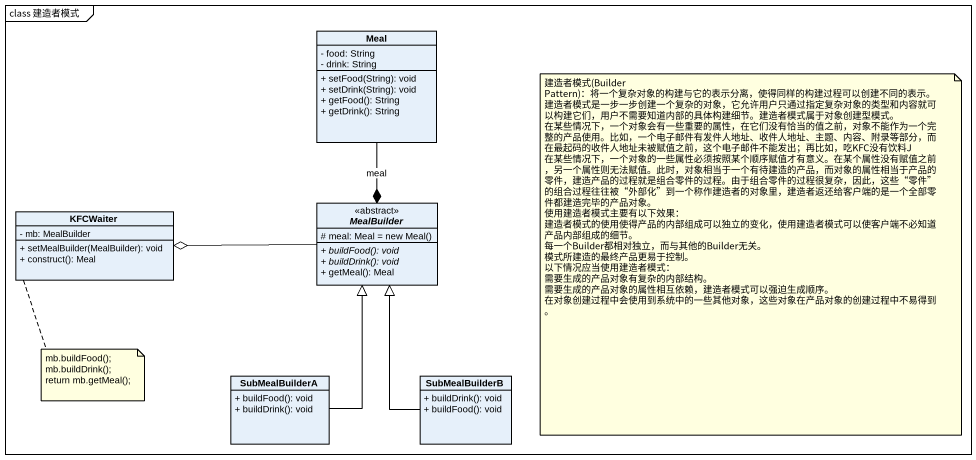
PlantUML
@startuml
mainframe class 建造者模式
hide circle
hide empty members
skinparam classAttributeIconSize 0
class Meal {
  - food: String
  - drink: String
  + setFood(String): void
  + setDrink(String): void
  + getFood(): String
  + getDrink(): String
}
class KFCWaiter {
  - mb: MealBuilder
  + setMealBuilder(MealBuilder): void
  + construct(): Meal
}
abstract class MealBuilder <<abstract>> {
  {field} # meal: Meal = new Meal()
  {abstract} + buildFood(): void
  {abstract} + buildDrink(): void
  + getMeal(): Meal
}
class SubMealBuilderA {
  + buildFood(): void
  + buildDrink(): void
}
class SubMealBuilderB {
  + buildDrink(): void
  + buildFood(): void
}
Meal --* MealBuilder : meal
MealBuilder -left-o KFCWaiter
SubMealBuilderA -up-|> MealBuilder
SubMealBuilderB -up-|> MealBuilder
note as N1
  建造者模式(Builder Pattern)：将一个复杂对象的构建与它的表示分离，使得同样的构建过程可以创建不同的表示。建造者模式是一步一步创建一个复杂的对象，它允许用户只通过指定复杂对象的类型和内容就可以构建它们，用户不需要知道内部的具体构建细节。建造者模式属于对象创建型模式。
  在某些情况下，一个对象会有一些重要的属性，在它们没有恰当的值之前，对象不能作为一个完整的产品使用。比如，一个电子邮件有发件人地址、收件人地址、主题、内容、附录等部分，而在最起码的收件人地址未被赋值之前，这个电子邮件不能发出；再比如，吃KFC没有饮料J
  在某些情况下，一个对象的一些属性必须按照某个顺序赋值才有意义。在某个属性没有赋值之前，另一个属性则无法赋值。此时，对象相当于一个有待建造的产品，而对象的属性相当于产品的零件，建造产品的过程就是组合零件的过程。由于组合零件的过程很复杂，因此，这些“零件”的组合过程往往被“外部化”到一个称作建造者的对象里，建造者返还给客户端的是一个全部零件都建造完毕的产品对象。
  使用建造者模式主要有以下效果：
  建造者模式的使用使得产品的内部组成可以独立的变化，使用建造者模式可以使客户端不必知道产品内部组成的细节。
  每一个Builder都相对独立，而与其他的Builder无关。
  模式所建造的最终产品更易于控制。
  以下情况应当使用建造者模式：
  需要生成的产品对象有复杂的内部结构。
  需要生成的产品对象的属性相互依赖，建造者模式可以强迫生成顺序。
  在对象创建过程中会使用到系统中的一些其他对象，这些对象在产品对象的创建过程中不易得到。
end note
note bottom of KFCWaiter
  mb.buildFood();
  mb.buildDrink();
  return mb.getMeal();
end note
@enduml
